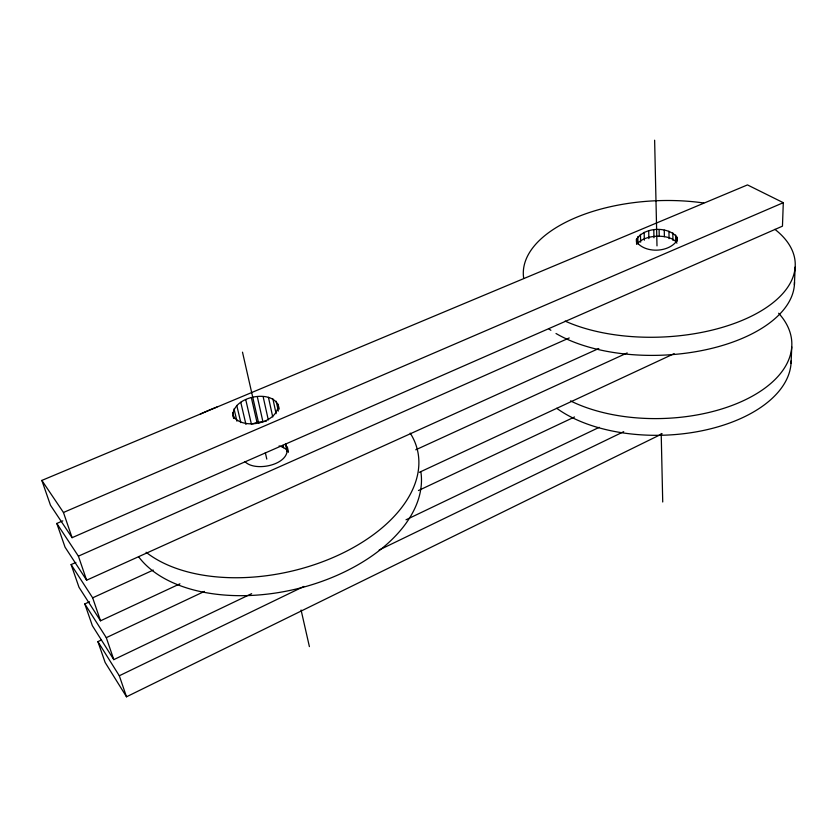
<?xml version="1.0" encoding="UTF-8"?>
<svg xmlns="http://www.w3.org/2000/svg" width="837" height="837" viewBox="0 0 837 837"><rect width="100%" height="100%" fill="white"/><g stroke="black" fill="none" stroke-linecap="round" stroke-linejoin="round"><path stroke-width="1.26" d="M783.296 202.69L782.459 226.168L72.087 537.689L50.482 505.245L41.85 480.417L747.472 184.914L783.296 202.69L63.455 512.474L41.85 480.417M791.059 363.342L791.76 346.905M794.397 284.852L795.15 267.108M233.565 418.259C227.988 396.696 276.315 386.412 279.213 409.094M636.486 239.256C644.563 226.973 668.072 225.896 677.196 237.436L677.363 240.052C669.579 252.638 645.369 253.747 636.528 241.862L636.486 239.256L636.612 244.352M101.444 639.96L97.898 641.634L105.138 662.465L126.513 696.792L662.172 433.796M126.513 696.792L119.314 675.762L303.915 586.423M379.171 550.003L623.732 431.651M89.549 601.761L84.799 603.937L92.352 625.668L113.801 659.64L251.655 593.663M405.997 519.798L599.229 427.32M84.799 603.937L106.289 637.668L204.427 591.414M418.437 490.545L574.517 416.993M75.885 562.454L71.114 564.577L79.002 587.281L100.524 620.813L179.934 583.828M419.347 472.33L674.162 353.653M71.114 564.577L92.656 597.838L153.244 570.081M415.759 449.804L627.195 352.932M62.806 520.855L56.811 523.449L65.056 547.178L86.629 580.208L598.79 348.506M56.811 523.449L78.396 556.155L569.254 337.949M252.544 423.888L257.001 422.382L266.281 421.21M245.021 461.668C255.996 473.25 295.796 463.353 285.438 443.955L287.039 451.405M97.898 641.634L119.314 675.762M232.968 415.79C242.489 431.003 278.972 423.25 278.146 404.166M63.455 512.474L72.087 537.689M78.396 556.155L86.629 580.208M92.656 597.838L100.524 620.813M106.289 637.668L113.801 659.64M234.015 408.864L236.934 421.168M232.717 412.4L234.182 418.563M236.766 405.432L240.826 422.633M240.774 402.315L245.942 424.411M245.764 399.73L251.435 424.265M251.403 397.847L257.001 422.382M242.5 352.168L258.696 423.438M265.339 452.723L266.783 459.084M301.079 610.016L309.397 646.614M257.325 396.78L262.839 421.314M263.121 396.592L268.3 419.923M268.436 397.313L272.747 416.972M272.893 398.893L276.105 413.656M282.979 445.274L283.513 447.753M287.353 446.958L288.43 451.938M276.21 401.226L278.344 411.082M637.815 236.683L638.045 244.122M640.431 234.329L640.661 242.165M644.134 232.341L644.354 240.177M648.696 230.855L648.895 238.681M653.791 229.966L653.979 237.792M654.628 140.208L656.993 245.89M661.199 433.493L662.726 502.001M659.096 229.725L659.242 236.254M664.264 230.154L664.39 236.683M668.941 231.221L669.066 238.66M675.637 234.988L675.741 242.458M672.822 232.874L672.938 240.324M677.196 237.436L677.238 241.182M420.875 471.89A149.666 90.187 -13.1 0 1 309.868 585.335A149.666 90.187 -13.1 0 1 138.513 556.626M410.203 433.116A151.047 89.538 -12.9 0 1 336.558 555.988A151.047 89.538 -12.9 0 1 146.098 552.263M200.284 414.127A151.047 89.538 -12.9 0 1 216.961 407.023M279.098 445.954A22.787 13.235 -12.7 0 1 288.179 451.949M794.491 282.236A134.935 68.937 -2.3 0 1 705.581 349.793A134.935 68.937 -2.3 0 1 556.009 333.503M550.882 330.301A134.935 68.937 -2.3 0 1 548.967 328.983M774.905 229.348A136.054 68.205 -2.4 0 1 744.763 319.274A136.054 68.205 -2.4 0 1 565.121 321.094M523.7 278.355A136.054 68.205 -2.4 0 1 703.718 202.983M638.014 243.201A20.517 10.054 -2.6 0 1 658.395 236.212A20.517 10.054 -2.6 0 1 676.913 243.148M791.153 360.81A129.965 71.919 -1.8 0 1 701.647 430.835A129.965 71.919 -1.8 0 1 556.72 408.278M778.63 313.226A131.001 71.333 -1.9 0 1 738.171 403.015A131.001 71.333 -1.9 0 1 570.52 400.902"/></g></svg>
